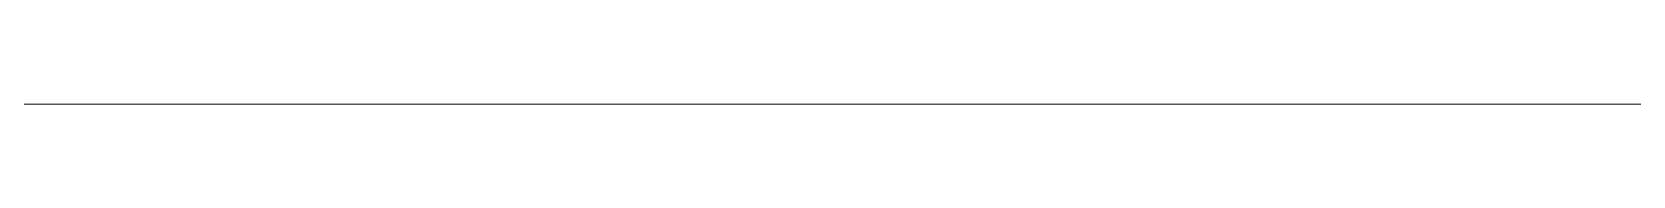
# Model space of a CAD drawing. Header units: inches. Extents: x -7.1 to 19.4, y 0 to 0.
# Drawn here: x 3.196 to 4.488, y 0 to 0 of the extents above; entities that cross this region are included whole.
import ezdxf

# ---------------------------------------------------------------- set-up
doc = ezdxf.new("R2010")
doc.units = ezdxf.units.IN
doc.header["$MEASUREMENT"] = 0

# ---------------------------------------------------------------- blocks, each defined once
blk = doc.blocks.new('A$C5CD4431F')
at = {"color": 0, "linetype": 'Continuous', "lineweight": 0, "extrusion": (1.38778e-16, 0.816497, 0.57735)}
for p, q in [((6.4865, 32.4188), (3.1458, 30.49)), ((3.1458, 30.49), (6.4865, 32.4188)), ((0, 28.1273), (6.9597, 32.1455)), ((6.9597, 32.1455), (0, 28.1273)), ((1.8095, 19.207), (5.707, 21.4571)), ((1.8095, 19.207), (5.707, 21.4571)), ((5.707, 20.9428), (3.8821, 19.8892)), ((5.707, 20.9428), (3.8821, 19.8892)), ((5.9018, 20.766), (2.0601, 18.548)), ((2.0601, 18.548), (5.9018, 20.766)), ((3.9656, 19.3267), (6.1802, 20.6053)), ((6.1802, 20.6053), (3.9656, 19.3267)), ((3.8821, 19.8892), (17.8016, 11.8529)), ((3.8821, 19.8892), (3.8821, 19.2785)), ((17.8016, 11.8529), (3.8821, 19.8892)), ((3.8821, 19.8892), (3.8821, 19.2785)), ((3.6344, 19.7462), (1.8095, 18.6926)), ((3.6344, 19.7462), (1.8095, 18.6926)), ((3.6344, 19.7462), (17.5538, 11.7098)), ((3.6344, 19.1354), (3.6344, 19.7462)), ((17.5538, 11.7098), (3.6344, 19.7462)), ((3.6344, 19.1354), (3.6344, 19.7462)), ((3.9656, 19.3267), (3.8821, 19.2785)), ((3.9656, 19.3267), (3.8821, 19.2785)), ((3.9656, 19.2303), (3.9656, 19.3267)), ((3.9656, 19.2303), (3.9656, 19.3267)), ((3.8821, 19.2785), (3.6344, 19.1354)), ((3.8821, 19.2785), (3.6344, 19.1354)), ((3.8821, 19.2785), (3.9656, 19.2303)), ((3.8821, 19.2785), (3.9656, 19.2303)), ((3.9656, 19.2303), (3.9656, 11.5153)), ((3.9656, 11.5153), (3.9656, 19.2303)), ((15.729, 11.1706), (1.8095, 19.207)), ((1.8095, 19.207), (15.729, 11.1706)), ((3.6344, 19.1354), (3.5508, 19.0872)), ((3.6344, 19.1354), (3.5508, 19.0872)), ((3.7179, 19.0872), (3.6344, 19.1354)), ((3.7179, 19.0872), (3.6344, 19.1354)), ((2.3385, 18.3872), (3.5508, 19.0872)), ((3.5508, 19.0872), (2.3385, 18.3872)), ((3.5508, 19.0872), (3.5508, 17.6873)), ((3.5508, 19.0872), (3.7179, 19.0872)), ((3.5508, 19.0872), (3.7179, 19.0872)), ((3.5508, 17.6873), (3.5508, 19.0872)), ((3.7179, 17.5908), (3.7179, 19.0872)), ((3.7179, 19.0872), (3.7179, 17.5908)), ((3.8827, 18.7019), (4.322, 18.9555)), ((4.639, 18.7965), (4.3635, 18.9555)), ((3.9034, 18.6998), (4.3428, 18.9535)), ((3.9034, 18.6998), (4.3428, 18.9535)), ((4.3428, 18.9535), (4.6182, 18.7945)), ((4.3428, 18.9535), (4.6182, 18.7945)), ((4.3682, 18.9512), (4.5879, 18.6387)), ((4.6437, 18.7922), (4.3682, 18.9512)), ((4.3682, 18.9512), (4.5879, 18.6387)), ((4.6437, 18.7922), (4.3682, 18.9512)), ((4.533, 18.624), (4.3134, 18.9365)), ((4.3134, 18.9365), (4.533, 18.624)), ((4.1789, 18.5408), (4.6182, 18.7945)), ((4.6182, 18.7945), (4.1789, 18.5408)), ((4.8633, 18.4797), (4.6437, 18.7922)), ((4.6437, 18.7922), (4.8633, 18.4797)), ((3.9034, 18.6998), (3.874, 18.6829)), ((3.874, 18.6829), (3.9034, 18.6998)), ((4.1789, 18.5408), (3.9034, 18.6998)), ((4.1789, 18.5408), (3.9034, 18.6998)), ((1.8095, 18.6926), (15.729, 10.6562)), ((15.729, 10.6562), (1.8095, 18.6926)), ((3.645, 18.1148), (3.8647, 18.6809)), ((3.874, 18.6829), (3.6544, 18.1167)), ((3.6544, 18.1167), (3.874, 18.6829)), ((3.6583, 18.102), (3.878, 18.6682)), ((3.6583, 18.102), (3.878, 18.6682)), ((3.878, 18.6682), (4.1534, 18.5091)), ((3.878, 18.6682), (4.1534, 18.5091)), ((4.5879, 18.6387), (4.8633, 18.4797)), ((4.5879, 18.6387), (4.8633, 18.4797)), ((4.3134, 18.0579), (4.533, 18.624)), ((4.533, 18.624), (4.3134, 18.0579)), ((4.5879, 18.6048), (4.3682, 18.0386)), ((4.5879, 18.6048), (4.3682, 18.0386)), ((4.8633, 18.4457), (4.5879, 18.6048)), ((4.8633, 18.4457), (4.5879, 18.6048)), ((4.1534, 18.5091), (3.9338, 17.943)), ((3.9338, 17.943), (4.1534, 18.5091)), ((4.8633, 18.4457), (4.6437, 17.8796)), ((4.6437, 17.8796), (4.8633, 18.4457)), ((4.0771, 18.0044), (3.7416, 18.1981)), ((3.7416, 18.1981), (4.0771, 18.0044)), ((3.6544, 18.1167), (3.874, 17.8042)), ((3.874, 17.8042), (3.6544, 18.1167)), ((3.9338, 17.943), (3.6583, 18.102)), ((3.9338, 17.943), (3.6583, 18.102)), ((3.8694, 17.7634), (3.6498, 18.0759)), ((3.878, 17.7556), (3.6583, 18.0681)), ((3.6583, 18.0681), (3.9338, 17.9091)), ((3.878, 17.7556), (3.6583, 18.0681)), ((3.6583, 18.0681), (3.9338, 17.9091)), ((4.3134, 18.0579), (3.874, 17.8042)), ((3.874, 17.8042), (4.3134, 18.0579)), ((4.3682, 18.0386), (4.6437, 17.8796)), ((4.3682, 18.0386), (4.6437, 17.8796)), ((4.3428, 18.007), (3.9034, 17.7533)), ((4.3428, 18.007), (3.9034, 17.7533)), ((4.6182, 17.8479), (4.3428, 18.007)), ((4.6182, 17.8479), (4.3428, 18.007)), ((4.1534, 17.5966), (3.9338, 17.9091)), ((3.9338, 17.9091), (4.1534, 17.5966)), ((4.6182, 17.8479), (4.1789, 17.5943)), ((4.1789, 17.5943), (4.6182, 17.8479)), ((4.1534, 17.5966), (3.878, 17.7556)), ((4.1534, 17.5966), (3.878, 17.7556)), ((4.1581, 17.5922), (3.8827, 17.7513)), ((3.9034, 17.7533), (4.1789, 17.5943)), ((3.9034, 17.7533), (4.1789, 17.5943)), ((3.5508, 17.6873), (3.5508, 11.3723)), ((3.5508, 11.3723), (3.5508, 17.6873)), ((3.7179, 11.3723), (3.7179, 17.5908)), ((3.7179, 17.5908), (3.7179, 11.3723)), ((3.8827, 17.0946), (4.322, 17.3483)), ((3.9034, 17.0926), (4.3428, 17.3462)), ((3.9034, 17.0926), (4.3428, 17.3462)), ((4.3428, 17.3462), (4.6182, 17.1872)), ((4.3428, 17.3462), (4.6182, 17.1872)), ((4.639, 17.1892), (4.3635, 17.3483)), ((4.6437, 17.1849), (4.3682, 17.3439)), ((4.3682, 17.3439), (4.5879, 17.0314)), ((4.3682, 17.3439), (4.5879, 17.0314)), ((4.6437, 17.1849), (4.3682, 17.3439)), ((4.533, 17.0167), (4.3134, 17.3292)), ((4.3134, 17.3292), (4.533, 17.0167)), ((4.1789, 16.9335), (4.6182, 17.1872)), ((4.6182, 17.1872), (4.1789, 16.9335)), ((4.6437, 17.1849), (4.8633, 16.8724)), ((4.8633, 16.8724), (4.6437, 17.1849)), ((3.9034, 17.0926), (3.874, 17.0756)), ((3.874, 17.0756), (3.9034, 17.0926)), ((4.1789, 16.9335), (3.9034, 17.0926)), ((4.1789, 16.9335), (3.9034, 17.0926)), ((3.645, 16.5075), (3.8647, 17.0737)), ((3.874, 17.0756), (3.6544, 16.5095)), ((3.6544, 16.5095), (3.874, 17.0756)), ((3.6583, 16.4948), (3.878, 17.0609)), ((3.6583, 16.4948), (3.878, 17.0609)), ((3.878, 17.0609), (4.1534, 16.9019)), ((3.878, 17.0609), (4.1534, 16.9019)), ((4.5879, 17.0314), (4.8633, 16.8724)), ((4.5879, 17.0314), (4.8633, 16.8724)), ((4.3134, 16.4506), (4.533, 17.0167)), ((4.533, 17.0167), (4.3134, 16.4506)), ((4.5879, 16.9975), (4.3682, 16.4313)), ((4.5879, 16.9975), (4.3682, 16.4313)), ((4.8633, 16.8385), (4.5879, 16.9975)), ((4.8633, 16.8385), (4.5879, 16.9975)), ((3.9338, 16.3357), (4.1534, 16.9019)), ((4.1534, 16.9019), (3.9338, 16.3357)), ((4.8633, 16.8385), (4.6437, 16.2723)), ((4.6437, 16.2723), (4.8633, 16.8385)), ((3.6544, 16.5095), (3.874, 16.197)), ((3.874, 16.197), (3.6544, 16.5095)), ((3.9338, 16.3357), (3.6583, 16.4948)), ((3.9338, 16.3357), (3.6583, 16.4948)), ((3.8694, 16.1561), (3.6498, 16.4686)), ((3.878, 16.1483), (3.6583, 16.4608)), ((3.6583, 16.4608), (3.9338, 16.3018)), ((3.6583, 16.4608), (3.9338, 16.3018)), ((3.878, 16.1483), (3.6583, 16.4608)), ((3.874, 16.197), (4.3134, 16.4506)), ((4.3134, 16.4506), (3.874, 16.197)), ((4.3682, 16.4313), (4.6437, 16.2723)), ((4.3682, 16.4313), (4.6437, 16.2723)), ((4.3428, 16.3997), (3.9034, 16.146)), ((4.3428, 16.3997), (3.9034, 16.146)), ((4.6182, 16.2407), (4.3428, 16.3997)), ((4.6182, 16.2407), (4.3428, 16.3997)), ((4.1534, 15.9893), (3.9338, 16.3018)), ((3.9338, 16.3018), (4.1534, 15.9893)), ((4.6182, 16.2407), (4.1789, 15.987)), ((4.1789, 15.987), (4.6182, 16.2407)), ((4.1534, 15.9893), (3.878, 16.1483)), ((4.1534, 15.9893), (3.878, 16.1483)), ((4.1581, 15.985), (3.8827, 16.144)), ((3.9034, 16.146), (4.1789, 15.987)), ((3.9034, 16.146), (4.1789, 15.987)), ((3.8827, 15.4873), (4.322, 15.741)), ((3.9034, 15.4853), (4.3428, 15.7389)), ((3.9034, 15.4853), (4.3428, 15.7389)), ((4.3428, 15.7389), (4.6182, 15.5799)), ((4.3428, 15.7389), (4.6182, 15.5799)), ((4.639, 15.582), (4.3635, 15.741)), ((4.6437, 15.5776), (4.3682, 15.7367)), ((4.6437, 15.5776), (4.3682, 15.7367)), ((4.3682, 15.7367), (4.5879, 15.4242)), ((4.3682, 15.7367), (4.5879, 15.4242)), ((4.533, 15.4095), (4.3134, 15.722)), ((4.3134, 15.722), (4.533, 15.4095)), ((4.1789, 15.3263), (4.6182, 15.5799)), ((4.6182, 15.5799), (4.1789, 15.3263)), ((4.6437, 15.5776), (4.8633, 15.2651)), ((4.8633, 15.2651), (4.6437, 15.5776)), ((3.9034, 15.4853), (3.874, 15.4683)), ((3.874, 15.4683), (3.9034, 15.4853)), ((4.1789, 15.3263), (3.9034, 15.4853)), ((4.1789, 15.3263), (3.9034, 15.4853)), ((3.874, 15.4683), (3.6544, 14.9022)), ((3.6544, 14.9022), (3.874, 15.4683)), ((3.645, 14.9002), (3.8647, 15.4664)), ((3.6583, 14.8875), (3.878, 15.4536)), ((3.6583, 14.8875), (3.878, 15.4536)), ((3.878, 15.4536), (4.1534, 15.2946)), ((3.878, 15.4536), (4.1534, 15.2946)), ((4.5879, 15.4242), (4.8633, 15.2651)), ((4.5879, 15.4242), (4.8633, 15.2651)), ((4.3134, 14.8433), (4.533, 15.4095)), ((4.533, 15.4095), (4.3134, 14.8433)), ((4.5879, 15.3902), (4.3682, 14.8241)), ((4.5879, 15.3902), (4.3682, 14.8241)), ((4.8633, 15.2312), (4.5879, 15.3902)), ((4.8633, 15.2312), (4.5879, 15.3902)), ((3.9338, 14.7285), (4.1534, 15.2946)), ((4.1534, 15.2946), (3.9338, 14.7285)), ((4.8633, 15.2312), (4.6437, 14.665)), ((4.6437, 14.665), (4.8633, 15.2312)), ((3.7416, 14.9836), (4.0771, 14.7899)), ((4.0771, 14.7899), (3.7416, 14.9836)), ((3.874, 14.5897), (3.6544, 14.9022)), ((3.6544, 14.9022), (3.874, 14.5897)), ((3.9338, 14.7285), (3.6583, 14.8875)), ((3.9338, 14.7285), (3.6583, 14.8875)), ((3.8694, 14.5488), (3.6498, 14.8613)), ((3.6583, 14.8535), (3.9338, 14.6945)), ((3.878, 14.541), (3.6583, 14.8535)), ((3.6583, 14.8535), (3.9338, 14.6945)), ((3.878, 14.541), (3.6583, 14.8535)), ((3.874, 14.5897), (4.3134, 14.8433)), ((4.3134, 14.8433), (3.874, 14.5897)), ((4.3682, 14.8241), (4.6437, 14.665)), ((4.3682, 14.8241), (4.6437, 14.665)), ((4.3428, 14.7924), (3.9034, 14.5388)), ((4.3428, 14.7924), (3.9034, 14.5388)), ((4.6182, 14.6334), (4.3428, 14.7924)), ((4.6182, 14.6334), (4.3428, 14.7924)), ((4.1534, 14.382), (3.9338, 14.6945)), ((3.9338, 14.6945), (4.1534, 14.382)), ((4.6182, 14.6334), (4.1789, 14.3797)), ((4.1789, 14.3797), (4.6182, 14.6334)), ((4.1534, 14.382), (3.878, 14.541)), ((4.1534, 14.382), (3.878, 14.541)), ((4.1581, 14.3777), (3.8827, 14.5367)), ((3.9034, 14.5388), (4.1789, 14.3797)), ((3.9034, 14.5388), (4.1789, 14.3797)), ((1.0579, 10.2544), (5.9018, 13.0511)), ((5.9018, 13.0511), (1.0579, 10.2544)), ((3.9656, 11.6118), (6.1774, 12.8888)), ((6.1774, 12.8888), (3.9656, 11.6118)), ((3.8821, 11.5636), (3.9656, 11.6118)), ((3.9656, 11.6118), (3.8821, 11.5636)), ((3.6344, 11.4205), (3.8821, 11.5636)), ((3.6344, 11.4205), (3.8821, 11.5636)), ((3.9656, 11.5153), (3.8821, 11.5636)), ((3.8821, 11.5636), (3.8821, 8.0597)), ((3.8821, 11.5636), (3.9656, 11.5153)), ((3.8821, 11.5636), (3.8821, 8.0597)), ((3.5508, 11.3723), (3.6344, 11.4205)), ((3.6344, 11.4205), (3.5508, 11.3723)), ((3.6344, 11.4205), (3.7179, 11.3723)), ((3.6344, 11.3723), (3.6344, 11.4205)), ((3.7179, 11.3723), (3.6344, 11.4205)), ((3.6344, 11.3723), (3.6344, 11.4205)), ((1.3397, 10.0957), (3.5508, 11.3723)), ((3.5508, 11.3723), (1.3397, 10.0957)), ((3.5508, 11.3723), (3.7179, 11.3723)), ((3.7179, 11.3723), (3.5508, 11.3723)), ((3.6344, 7.9166), (3.6344, 11.3723)), ((3.6344, 7.9166), (3.6344, 11.3723)), ((3.8821, 8.0597), (5.707, 9.1133)), ((3.8821, 8.0597), (5.707, 9.1133)), ((5.707, 8.5989), (1.8095, 6.3487)), ((5.707, 8.5989), (1.8095, 6.3487)), ((3.8821, 8.0597), (17.8016, 0.0233)), ((17.8016, 0.0233), (3.8821, 8.0597)), ((1.8095, 6.8631), (3.6344, 7.9166)), ((1.8095, 6.8631), (3.6344, 7.9166)), ((17.5538, -0.1197), (3.6344, 7.9166)), ((3.6344, 7.9166), (17.5538, -0.1197)), ((15.729, -1.1733), (1.8095, 6.8631)), ((1.8095, 6.8631), (15.729, -1.1733)), ((15.729, -1.6876), (1.8095, 6.3487)), ((1.8095, 6.3487), (15.729, -1.6876)), ((3.1458, -1.6555), (6.4865, 0.2732)), ((3.1458, -1.6555), (6.4865, 0.2732)), ((6.9597, 0), (0, -4.0182)), ((6.9597, 0), (0, -4.0182))]:
    blk.add_line(p, q, dxfattribs=at)
at = {"color": 0, "linetype": 'Continuous', "lineweight": 0}
for centre, start, end in [((4.3428, 18.9195), 60, 120), ((3.9034, 18.6659), 120, 158.794), ((3.6838, 18.0998), 158.794, 215.1039), ((3.9034, 17.7873), 215.1039, 240), ((4.3428, 17.3123), 60, 120), ((3.9034, 17.0586), 120, 158.794), ((3.6838, 16.4925), 158.794, 215.1039), ((3.9034, 16.18), 215.1039, 240), ((4.3428, 15.705), 60, 120), ((3.9034, 15.4513), 120, 158.794), ((3.6838, 14.8852), 158.794, 215.1039), ((3.9034, 14.5727), 215.1039, 240)]:
    blk.add_arc(centre, 0.0416, start, end, dxfattribs=at)
for centre, major_axis in [((3.7582, 18.564), (0.1969, 0.341)), ((3.7582, 18.564), (-0.1969, -0.341)), ((4.0937, 18.3704), (0.1969, 0.341)), ((3.7582, 16.9568), (-0.1969, -0.341)), ((3.7582, 16.9568), (0.1969, 0.341)), ((4.0937, 16.7631), (0.1969, 0.341)), ((3.7582, 15.3495), (-0.1969, -0.341)), ((3.7582, 15.3495), (0.1969, 0.341)), ((4.0937, 15.1558), (0.1969, 0.341))]:
    blk.add_ellipse(centre, major_axis=major_axis, ratio=0.57735, dxfattribs=at)
for centre, major_axis, ratio, start_param, end_param in [((4.3428, 18.9195), (0.0208, -0.036), 0.57735, 2.356194, 3.926991), ((4.3428, 18.9195), (0.0208, -0.036), 0.57735, 2.356194, 3.926991), ((4.3428, 18.9195), (0.034, 0.0239), 0.788675, 0.350879, 1.921676), ((4.3428, 18.9195), (-0.034, -0.0239), 0.788675, 3.492472, 5.063268), ((4.3428, 18.9195), (-0.0208, -0.036), 0.57735, 2.879793, 3.926991), ((4.3428, 18.9195), (0.0208, 0.036), 0.57735, 0.275499, 0.785398), ((4.3428, 18.9195), (0.0208, 0.036), 0.57735, 6.021386, 6.558685), ((3.7582, 18.564), (0.1969, 0.341), 0.57735, 0.282367, 3.898676), ((3.7582, 18.564), (0.1969, 0.341), 0.57735, 3.926991, 6.565553), ((4.6182, 18.7605), (0.0208, 0.036), 0.57735, 6.021386, 7.068583), ((4.6182, 18.7605), (0.0208, 0.036), 0.57735, 6.021386, 7.068583), ((4.0937, 18.3704), (0.1969, 0.341), 0.57735, 3.926991, 7.068583), ((4.0937, 18.3704), (0.1969, 0.341), 0.57735, 0.282367, 0.785398), ((4.0937, 18.3704), (-0.1969, -0.341), 0.57735, 0.785398, 3.42396), ((3.9034, 18.6659), (0.0208, -0.036), 0.57735, 2.356194, 3.926991), ((3.9034, 18.6659), (0.0208, -0.036), 0.57735, 2.356194, 3.926991), ((3.9034, 18.6659), (-0.0208, -0.036), 0.57735, 3.926991, 4.974188), ((3.9034, 18.6659), (0.0208, 0.036), 0.57735, 0.785398, 1.188886), ((4.0937, 18.3704), (0.1969, 0.341), 0.57735, 0.785398, 3.926991), ((4.0937, 18.3704), (0.1969, 0.341), 0.57735, 0.785398, 3.898676), ((3.9034, 18.6659), (0.0208, 0.036), 0.57735, 1.188886, 1.832596), ((3.9034, 18.6659), (-0.0388, 0.015), 0.211325, 5.651271, 7.222067), ((3.9034, 18.6659), (0.0388, -0.015), 0.211325, 2.509678, 4.080475), ((4.5624, 18.607), (-0.034, -0.0239), 0.788675, 3.492472, 5.063268), ((4.5624, 18.607), (0.034, 0.0239), 0.788675, 0.350879, 1.921676), ((4.5624, 18.607), (-0.0208, -0.036), 0.57735, 1.832596, 2.879793), ((4.5624, 18.607), (0.0208, 0.036), 0.57735, 4.974188, 6.021386), ((4.5624, 18.607), (0.0388, -0.015), 0.211325, 0.938882, 2.509678), ((4.5624, 18.607), (-0.0388, 0.015), 0.211325, 4.080475, 5.651271), ((4.1789, 18.5069), (0.0208, 0.036), 0.57735, 0.785398, 1.832596), ((4.1789, 18.5069), (0.0208, 0.036), 0.57735, 0.785398, 1.832596), ((3.6838, 18.0998), (-0.0388, 0.015), 0.211325, 5.651271, 7.222067), ((3.6838, 18.0998), (0.0388, -0.015), 0.211325, 2.509678, 4.080475), ((3.6838, 18.0998), (-0.034, -0.0239), 0.788675, 5.063268, 6.634065), ((3.6838, 18.0998), (0.034, 0.0239), 0.788675, 1.921676, 3.492472), ((3.6838, 18.0998), (-0.0208, -0.036), 0.57735, 4.974188, 6.021386), ((3.6838, 18.0998), (0.0208, 0.036), 0.57735, 1.832596, 2.165025), ((3.6838, 18.0998), (0.0208, 0.036), 0.57735, 2.165025, 2.879793), ((4.3428, 18.0409), (-0.0388, 0.015), 0.211325, 4.080475, 5.651271), ((4.3428, 18.0409), (-0.0208, 0.036), 0.57735, 0.785398, 2.356194), ((4.3428, 18.0409), (0.0388, -0.015), 0.211325, 0.938882, 2.509678), ((4.3428, 18.0409), (0.0208, -0.036), 0.57735, 3.926991, 5.497787), ((4.3428, 18.0409), (0.0208, 0.036), 0.57735, 3.926991, 4.974188), ((4.3428, 18.0409), (-0.0208, -0.036), 0.57735, 1.322697, 1.832596), ((4.3428, 18.0409), (-0.0208, -0.036), 0.57735, 0.785398, 1.322697), ((3.9592, 17.9407), (0.0208, 0.036), 0.57735, 1.832596, 2.879793), ((3.9592, 17.9407), (0.0208, 0.036), 0.57735, 1.832596, 2.879793), ((4.6182, 17.8819), (-0.0208, -0.036), 0.57735, 0.785398, 1.832596), ((4.6182, 17.8819), (-0.0208, -0.036), 0.57735, 0.785398, 1.832596), ((3.9034, 17.7873), (-0.034, -0.0239), 0.788675, 5.063268, 6.634065), ((3.9034, 17.7873), (0.034, 0.0239), 0.788675, 1.921676, 3.492472), ((3.9034, 17.7873), (-0.0208, 0.036), 0.57735, 0.785398, 2.356194), ((3.9034, 17.7873), (0.0208, -0.036), 0.57735, 3.926991, 5.497787), ((3.9034, 17.7873), (-0.0208, -0.036), 0.57735, 6.021386, 6.424873), ((3.9034, 17.7873), (0.0208, 0.036), 0.57735, 2.879793, 3.926991), ((3.9034, 17.7873), (-0.0208, -0.036), 0.57735, 0.141688, 0.785398), ((4.1789, 17.6282), (-0.0208, -0.036), 0.57735, 6.021386, 7.068583), ((4.1789, 17.6282), (-0.0208, -0.036), 0.57735, 6.021386, 7.068583), ((4.3428, 17.3123), (0.0208, -0.036), 0.57735, 2.356194, 3.926991), ((4.3428, 17.3123), (0.0208, -0.036), 0.57735, 2.356194, 3.926991), ((4.3428, 17.3123), (-0.034, -0.0239), 0.788675, 3.492472, 5.063268), ((4.3428, 17.3123), (0.034, 0.0239), 0.788675, 0.350879, 1.921676), ((4.3428, 17.3123), (-0.0208, -0.036), 0.57735, 2.879793, 3.926991), ((4.3428, 17.3123), (0.0208, 0.036), 0.57735, 0.275499, 0.785398), ((4.3428, 17.3123), (0.0208, 0.036), 0.57735, 6.021386, 6.558685), ((3.7582, 16.9568), (0.1969, 0.341), 0.57735, 0.282367, 3.898676), ((3.7582, 16.9568), (0.1969, 0.341), 0.57735, 3.926991, 6.565553), ((4.6182, 17.1532), (0.0208, 0.036), 0.57735, 6.021386, 7.068583), ((4.6182, 17.1532), (0.0208, 0.036), 0.57735, 6.021386, 7.068583), ((4.0937, 16.7631), (0.1969, 0.341), 0.57735, 3.926991, 7.068583), ((4.0937, 16.7631), (0.1969, 0.341), 0.57735, 0.282367, 0.785398), ((4.0937, 16.7631), (-0.1969, -0.341), 0.57735, 0.785398, 3.42396), ((3.9034, 17.0586), (0.0208, -0.036), 0.57735, 2.356194, 3.926991), ((3.9034, 17.0586), (0.0208, -0.036), 0.57735, 2.356194, 3.926991), ((4.0937, 16.7631), (0.1969, 0.341), 0.57735, 0.785398, 3.926991), ((4.0937, 16.7631), (0.1969, 0.341), 0.57735, 0.785398, 3.898676), ((3.9034, 17.0586), (-0.0208, -0.036), 0.57735, 3.926991, 4.974188), ((3.9034, 17.0586), (0.0208, 0.036), 0.57735, 1.188886, 1.832596), ((3.9034, 17.0586), (0.0208, 0.036), 0.57735, 0.785398, 1.188886), ((3.9034, 17.0586), (0.0388, -0.015), 0.211325, 2.509678, 4.080475), ((3.9034, 17.0586), (-0.0388, 0.015), 0.211325, 5.651271, 7.222067), ((4.5624, 16.9998), (0.034, 0.0239), 0.788675, 0.350879, 1.921676), ((4.5624, 16.9998), (-0.034, -0.0239), 0.788675, 3.492472, 5.063268), ((4.5624, 16.9998), (0.0208, 0.036), 0.57735, 4.974188, 6.021386), ((4.5624, 16.9998), (-0.0208, -0.036), 0.57735, 1.832596, 2.879793), ((4.5624, 16.9998), (0.0388, -0.015), 0.211325, 0.938882, 2.509678), ((4.5624, 16.9998), (-0.0388, 0.015), 0.211325, 4.080475, 5.651271), ((4.1789, 16.8996), (0.0208, 0.036), 0.57735, 0.785398, 1.832596), ((4.1789, 16.8996), (0.0208, 0.036), 0.57735, 0.785398, 1.832596), ((3.6838, 16.4925), (0.0388, -0.015), 0.211325, 2.509678, 4.080475), ((3.6838, 16.4925), (-0.0388, 0.015), 0.211325, 5.651271, 7.222067), ((3.6838, 16.4925), (0.034, 0.0239), 0.788675, 1.921676, 3.492472), ((3.6838, 16.4925), (-0.034, -0.0239), 0.788675, 5.063268, 6.634065), ((3.6838, 16.4925), (-0.0208, -0.036), 0.57735, 4.974188, 6.021386), ((3.6838, 16.4925), (0.0208, 0.036), 0.57735, 1.832596, 2.165025), ((3.6838, 16.4925), (0.0208, 0.036), 0.57735, 2.165025, 2.879793), ((4.3428, 16.4336), (-0.0208, 0.036), 0.57735, 0.785398, 2.356194), ((4.3428, 16.4336), (0.0388, -0.015), 0.211325, 0.938882, 2.509678), ((4.3428, 16.4336), (-0.0388, 0.015), 0.211325, 4.080475, 5.651271), ((4.3428, 16.4336), (0.0208, -0.036), 0.57735, 3.926991, 5.497787), ((4.3428, 16.4336), (0.0208, 0.036), 0.57735, 3.926991, 4.974188), ((4.3428, 16.4336), (-0.0208, -0.036), 0.57735, 1.322697, 1.832596), ((4.3428, 16.4336), (-0.0208, -0.036), 0.57735, 0.785398, 1.322697), ((3.9592, 16.3335), (0.0208, 0.036), 0.57735, 1.832596, 2.879793), ((3.9592, 16.3335), (0.0208, 0.036), 0.57735, 1.832596, 2.879793), ((4.6182, 16.2746), (-0.0208, -0.036), 0.57735, 0.785398, 1.832596), ((4.6182, 16.2746), (-0.0208, -0.036), 0.57735, 0.785398, 1.832596), ((3.9034, 16.18), (-0.034, -0.0239), 0.788675, 5.063268, 6.634065), ((3.9034, 16.18), (0.034, 0.0239), 0.788675, 1.921676, 3.492472), ((3.9034, 16.18), (0.0208, -0.036), 0.57735, 3.926991, 5.497787), ((3.9034, 16.18), (-0.0208, 0.036), 0.57735, 0.785398, 2.356194), ((3.9034, 16.18), (-0.0208, -0.036), 0.57735, 6.021386, 6.424873), ((3.9034, 16.18), (0.0208, 0.036), 0.57735, 2.879793, 3.926991), ((3.9034, 16.18), (-0.0208, -0.036), 0.57735, 0.141688, 0.785398), ((4.1789, 16.021), (-0.0208, -0.036), 0.57735, 6.021386, 7.068583), ((4.1789, 16.021), (-0.0208, -0.036), 0.57735, 6.021386, 7.068583), ((4.3428, 15.705), (0.0208, -0.036), 0.57735, 2.356194, 3.926991), ((4.3428, 15.705), (-0.0208, 0.036), 0.57735, 5.497787, 7.068583), ((4.3428, 15.705), (-0.034, -0.0239), 0.788675, 3.492472, 5.063268), ((4.3428, 15.705), (0.034, 0.0239), 0.788675, 0.350879, 1.921676), ((4.3428, 15.705), (-0.0208, -0.036), 0.57735, 2.879793, 3.926991), ((4.3428, 15.705), (0.0208, 0.036), 0.57735, 0.275499, 0.785398), ((4.3428, 15.705), (0.0208, 0.036), 0.57735, 6.021386, 6.558685), ((3.7582, 15.3495), (-0.1969, -0.341), 0.57735, 3.42396, 7.040269), ((3.7582, 15.3495), (0.1969, 0.341), 0.57735, 3.926991, 6.565553), ((4.6182, 15.546), (0.0208, 0.036), 0.57735, 6.021386, 7.068583), ((4.6182, 15.546), (0.0208, 0.036), 0.57735, 6.021386, 7.068583), ((4.0937, 15.1558), (0.1969, 0.341), 0.57735, 3.926991, 7.068583), ((4.0937, 15.1558), (0.1969, 0.341), 0.57735, 0.282367, 0.785398), ((4.0937, 15.1558), (-0.1969, -0.341), 0.57735, 0.785398, 3.42396), ((3.9034, 15.4513), (0.0208, -0.036), 0.57735, 2.356194, 3.926991), ((3.9034, 15.4513), (0.0208, -0.036), 0.57735, 2.356194, 3.926991), ((3.9034, 15.4513), (-0.0208, -0.036), 0.57735, 3.926991, 4.974188), ((3.9034, 15.4513), (0.0208, 0.036), 0.57735, 0.785398, 1.188886), ((4.0937, 15.1558), (0.1969, 0.341), 0.57735, 0.785398, 3.926991), ((4.0937, 15.1558), (0.1969, 0.341), 0.57735, 0.785398, 3.898676), ((3.9034, 15.4513), (0.0388, -0.015), 0.211325, 2.509678, 4.080475), ((3.9034, 15.4513), (-0.0388, 0.015), 0.211325, 5.651271, 7.222067), ((3.9034, 15.4513), (0.0208, 0.036), 0.57735, 1.188886, 1.832596), ((4.5624, 15.3925), (0.034, 0.0239), 0.788675, 0.350879, 1.921676), ((4.5624, 15.3925), (-0.034, -0.0239), 0.788675, 3.492472, 5.063268), ((4.5624, 15.3925), (0.0208, 0.036), 0.57735, 4.974188, 6.021386), ((4.5624, 15.3925), (-0.0208, -0.036), 0.57735, 1.832596, 2.879793), ((4.5624, 15.3925), (-0.0388, 0.015), 0.211325, 4.080475, 5.651271), ((4.5624, 15.3925), (0.0388, -0.015), 0.211325, 0.938882, 2.509678), ((4.1789, 15.2923), (0.0208, 0.036), 0.57735, 0.785398, 1.832596), ((4.1789, 15.2923), (0.0208, 0.036), 0.57735, 0.785398, 1.832596), ((3.6838, 14.8852), (0.0388, -0.015), 0.211325, 2.509678, 4.080475), ((3.6838, 14.8852), (-0.0388, 0.015), 0.211325, 5.651271, 7.222067), ((3.6838, 14.8852), (-0.034, -0.0239), 0.788675, 5.063268, 6.634065), ((3.6838, 14.8852), (0.034, 0.0239), 0.788675, 1.921676, 3.492472), ((3.6838, 14.8852), (-0.0208, -0.036), 0.57735, 4.974188, 6.021386), ((3.6838, 14.8852), (0.0208, 0.036), 0.57735, 1.832596, 2.165025), ((3.6838, 14.8852), (0.0208, 0.036), 0.57735, 2.165025, 2.879793), ((4.3428, 14.8263), (0.0208, -0.036), 0.57735, 3.926991, 5.497787), ((4.3428, 14.8263), (-0.0388, 0.015), 0.211325, 4.080475, 5.651271), ((4.3428, 14.8263), (-0.0208, 0.036), 0.57735, 0.785398, 2.356194), ((4.3428, 14.8263), (0.0388, -0.015), 0.211325, 0.938882, 2.509678), ((4.3428, 14.8263), (0.0208, 0.036), 0.57735, 3.926991, 4.974188), ((4.3428, 14.8263), (-0.0208, -0.036), 0.57735, 1.322697, 1.832596), ((4.3428, 14.8263), (-0.0208, -0.036), 0.57735, 0.785398, 1.322697), ((3.9592, 14.7262), (0.0208, 0.036), 0.57735, 1.832596, 2.879793), ((3.9592, 14.7262), (0.0208, 0.036), 0.57735, 1.832596, 2.879793), ((4.6182, 14.6673), (-0.0208, -0.036), 0.57735, 0.785398, 1.832596), ((4.6182, 14.6673), (-0.0208, -0.036), 0.57735, 0.785398, 1.832596), ((3.9034, 14.5727), (0.034, 0.0239), 0.788675, 1.921676, 3.492472), ((3.9034, 14.5727), (-0.034, -0.0239), 0.788675, 5.063268, 6.634065), ((3.9034, 14.5727), (-0.0208, 0.036), 0.57735, 0.785398, 2.356194), ((3.9034, 14.5727), (0.0208, -0.036), 0.57735, 3.926991, 5.497787), ((3.9034, 14.5727), (0.0208, 0.036), 0.57735, 2.879793, 3.926991), ((3.9034, 14.5727), (-0.0208, -0.036), 0.57735, 6.021386, 6.424873), ((3.9034, 14.5727), (-0.0208, -0.036), 0.57735, 0.141688, 0.785398), ((4.1789, 14.4137), (-0.0208, -0.036), 0.57735, 6.021386, 7.068583), ((4.1789, 14.4137), (-0.0208, -0.036), 0.57735, 6.021386, 7.068583)]:
    blk.add_ellipse(centre, major_axis=major_axis, ratio=ratio, start_param=start_param, end_param=end_param, dxfattribs=at)

msp = doc.modelspace()

# ---------------------------------------------------------------- block references
at = {"extrusion": (0, -1, 0)}
msp.add_blockref('A$C5CD4431F', (-0.1901, 61.7431), dxfattribs=at)

doc.saveas('drawing.dxf')
